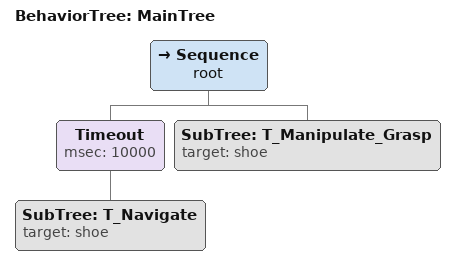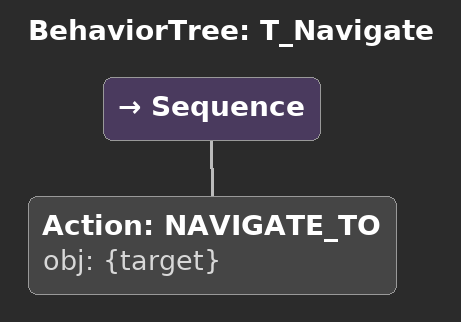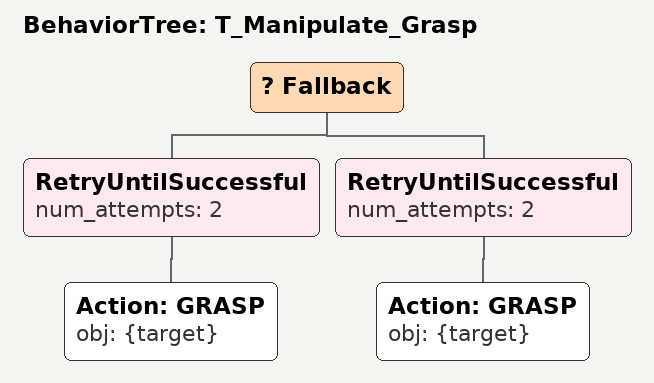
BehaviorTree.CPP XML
<root main_tree_to_execute="MainTree">
  <BehaviorTree ID="MainTree">
    <Sequence name="root">
      <!-- Timeout: Prevent stuck navigation to shoe -->
      <Timeout msec="10000">
        <SubTree ID="T_Navigate" target="shoe"/>
      </Timeout>
      <!-- Fallback: Robust grasp with retry recovery -->
      <SubTree ID="T_Manipulate_Grasp" target="shoe"/>
    </Sequence>
  </BehaviorTree>
  <BehaviorTree ID="T_Navigate">
    <Sequence>
      <Action ID="NAVIGATE_TO" obj="{target}"/>
    </Sequence>
  </BehaviorTree>
  <BehaviorTree ID="T_Manipulate_Grasp">
    <Fallback>
      <!-- Primary grasp attempt -->
      <RetryUntilSuccessful num_attempts="2">
        <Action ID="GRASP" obj="{target}"/>
      </RetryUntilSuccessful>
      <!-- Retry: Recovery grasp after fallback -->
      <RetryUntilSuccessful num_attempts="2">
        <Action ID="GRASP" obj="{target}"/>
      </RetryUntilSuccessful>
    </Fallback>
  </BehaviorTree>
</root>
